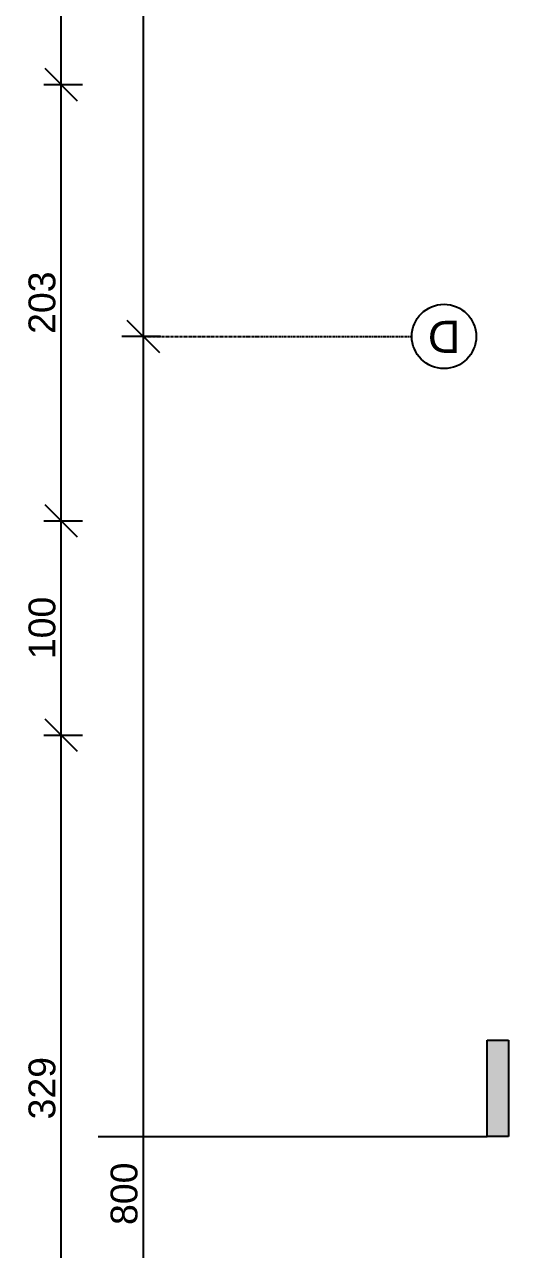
# Model space of a CAD drawing. Extents: x -5566 to 5867, y -120 to 4683.
# Drawn here: x -1916 to -1690, y 1367 to 1939 of the extents above; entities that cross this region are included whole.
import ezdxf

# ---------------------------------------------------------------- set-up
doc = ezdxf.new("R2010")
doc.units = 0
doc.linetypes.add('GRID_LINE', pattern=[2.1, 1.2, -0.3, 0.3, -0.3])
doc.layers.get('0').update_dxf_attribs({"linetype": 'CONTINUOUS'})
doc.layers.get('DEFPOINTS').update_dxf_attribs({"linetype": 'CONTINUOUS'})
for name, color, linetype in [('A-ANNO-DIMS', 211, 'CONTINUOUS'), ('G-ANNO-SYMB', 111, 'CONTINUOUS'), ('S-GRID', 1, 'CONTINUOUS'), ('S-GRID-IDEN', 1, 'CONTINUOUS')]:
    doc.layers.add(name, color=color, linetype=linetype)
doc.styles.add('ARIAL', font='arial.ttf', dxfattribs={"height": 12.5})
doc.styles.add('ARIAL_1', font='arial.ttf', dxfattribs={"height": 15})
doc.dimstyles.new('100_200_2_5MM_ARIAL_CM', dxfattribs={"dimscale": 30.48, "dimtxt": 12.753242, "dimasz": 0.492126, "dimexe": 0.328084, "dimexo": 0.0625, "dimgap": 0.082021, "dimtad": 1, "dimdec": 0, "dimzin": 0, "dimtxsty": 'ARIAL', "dimblk1": 'OBLIQUE', "dimblk2": 'OBLIQUE', "dimsah": 1, "dimcen": 0.09, "dimdle": 0.328084, "dimazin": 3, "dimtfac": 1, "dimtdec": 4, "dimtix": 1, "dimtmove": 0, "dimatfit": 3, "dimtvp": 1, "dimtolj": 1, "dimtzin": 0})

# ---------------------------------------------------------------- blocks, each defined once
blk = doc.blocks.new('GRID_-_AR_GRID_HEAD_-_CIRC')
at = {"layer": 'S-GRID-IDEN'}
blk.add_circle((0, 0), 0.3, dxfattribs=at)
blk = doc.blocks.new('SECTION_-_M_SECTION_TAIL_-')
at = {"layer": 'G-ANNO-SYMB'}
blk.add_hatch(color=256, dxfattribs=at).paths.add_polyline_path([(0, 0.9), (0, 0), (-0.2, 0), (-0.2, 0.9)], flags=0)
for p, q in [((0, 0.9), (-0.2, 0.9)), ((-0.2, 0.9), (-0.2, 0)), ((0, 0), (0, 0.9)), ((-0.2, 0), (0, 0))]:
    blk.add_line(p, q, dxfattribs=at)
blk = doc.blocks.new('_OBLIQUE')
at = {"color": 0, "linetype": 'BYBLOCK'}
blk.add_line((-0.5, -0.5), (0.5, 0.5), dxfattribs=at)
blk = doc.blocks.new('DIMBLOCK61-LEVEL__9_00')
at = {"layer": 'A-ANNO-DIMS', "color": 0}
for p, q in [((-1860.21, 2602.99), (-1860.21, 1782.99)), ((-1852.11, 2592.99), (-1870.21, 2592.99)), ((-1852.11, 1792.99), (-1870.21, 1792.99))]:
    blk.add_line(p, q, dxfattribs=at)
at = {"layer": 'DEFPOINTS', "color": 0}
for p in [(-1850.21, 2592.99), (-1860.21, 1792.99), (-1850.21, 1792.99)]:
    blk.add_point(p, dxfattribs=at)
at = {"layer": 'A-ANNO-DIMS', "color": 0, "xscale": 15, "yscale": 15, "zscale": 15}
for p, rotation in [((-1860.21, 2592.99), 90), ((-1860.21, 1792.99), 270)]:
    blk.add_blockref('_OBLIQUE', p, dxfattribs=dict(at, rotation=rotation))
at = {"layer": 'A-ANNO-DIMS', "color": 0, "insert": (-1869.09, 2192.99), "char_height": 12.5, "width": 34.6103, "attachment_point": 5, "rotation": 90, "style": 'ARIAL'}
blk.add_mtext('\\A1;800', dxfattribs=at)
blk = doc.blocks.new('DIMBLOCK62-LEVEL__9_00')
at = {"layer": 'A-ANNO-DIMS', "color": 0}
for p, q in [((-1860.21, 1802.99), (-1860.21, 982.99)), ((-1852.11, 1792.99), (-1870.21, 1792.99)), ((-1852.11, 992.99), (-1870.21, 992.99))]:
    blk.add_line(p, q, dxfattribs=at)
at = {"layer": 'DEFPOINTS', "color": 0}
for p in [(-1850.21, 1792.99), (-1860.21, 992.99), (-1850.21, 992.99)]:
    blk.add_point(p, dxfattribs=at)
at = {"layer": 'A-ANNO-DIMS', "color": 0, "xscale": 15, "yscale": 15, "zscale": 15}
for p, rotation in [((-1860.21, 1792.99), 90), ((-1860.21, 992.99), 270)]:
    blk.add_blockref('_OBLIQUE', p, dxfattribs=dict(at, rotation=rotation))
at = {"layer": 'A-ANNO-DIMS', "color": 0, "insert": (-1869.09, 1392.99), "char_height": 12.5, "width": 34.6103, "attachment_point": 5, "rotation": 90, "style": 'ARIAL'}
blk.add_mtext('\\A1;800', dxfattribs=at)
blk = doc.blocks.new('DIMBLOCK233-LEVEL__9_00')
at = {"layer": 'A-ANNO-DIMS', "color": 0}
for p, q in [((-1898.49, 1267.49), (-1898.49, 1616.99)), ((-1906.58, 1606.99), (-1888.49, 1606.99)), ((-1906.58, 1277.49), (-1888.49, 1277.49))]:
    blk.add_line(p, q, dxfattribs=at)
at = {"layer": 'DEFPOINTS', "color": 0}
for p in [(-1908.49, 1606.99), (-1898.49, 1606.99), (-1908.49, 1277.49)]:
    blk.add_point(p, dxfattribs=at)
at = {"layer": 'A-ANNO-DIMS', "color": 0, "xscale": 15, "yscale": 15, "zscale": 15}
for p, rotation in [((-1898.49, 1606.99), 90), ((-1898.49, 1277.49), 270)]:
    blk.add_blockref('_OBLIQUE', p, dxfattribs=dict(at, rotation=rotation))
at = {"layer": 'A-ANNO-DIMS', "color": 0, "insert": (-1907.37, 1442.24), "char_height": 12.5, "width": 34.6103, "attachment_point": 5, "rotation": 90, "style": 'ARIAL'}
blk.add_mtext('\\A1;329', dxfattribs=at)
blk = doc.blocks.new('DIMBLOCK234-LEVEL__9_00')
at = {"layer": 'A-ANNO-DIMS', "color": 0}
for p, q in [((-1898.49, 1596.99), (-1898.49, 1716.99)), ((-1906.58, 1706.99), (-1888.49, 1706.99)), ((-1906.58, 1606.99), (-1888.49, 1606.99))]:
    blk.add_line(p, q, dxfattribs=at)
at = {"layer": 'DEFPOINTS', "color": 0}
for p in [(-1908.49, 1706.99), (-1898.49, 1706.99), (-1908.49, 1606.99)]:
    blk.add_point(p, dxfattribs=at)
at = {"layer": 'A-ANNO-DIMS', "color": 0, "xscale": 15, "yscale": 15, "zscale": 15}
for p, rotation in [((-1898.49, 1706.99), 90), ((-1898.49, 1606.99), 270)]:
    blk.add_blockref('_OBLIQUE', p, dxfattribs=dict(at, rotation=rotation))
at = {"layer": 'A-ANNO-DIMS', "color": 0, "insert": (-1907.37, 1656.99), "char_height": 12.5, "width": 34.6103, "attachment_point": 5, "rotation": 90, "style": 'ARIAL'}
blk.add_mtext('\\A1;100', dxfattribs=at)
blk = doc.blocks.new('DIMBLOCK235-LEVEL__9_00')
at = {"layer": 'A-ANNO-DIMS', "color": 0}
for p, q in [((-1898.49, 1696.99), (-1898.49, 1920.49)), ((-1906.58, 1910.49), (-1888.49, 1910.49)), ((-1906.58, 1706.99), (-1888.49, 1706.99))]:
    blk.add_line(p, q, dxfattribs=at)
at = {"layer": 'DEFPOINTS', "color": 0}
for p in [(-1908.49, 1910.49), (-1898.49, 1910.49), (-1908.49, 1706.99)]:
    blk.add_point(p, dxfattribs=at)
at = {"layer": 'A-ANNO-DIMS', "color": 0, "xscale": 15, "yscale": 15, "zscale": 15}
for p, rotation in [((-1898.49, 1910.49), 90), ((-1898.49, 1706.99), 270)]:
    blk.add_blockref('_OBLIQUE', p, dxfattribs=dict(at, rotation=rotation))
at = {"layer": 'A-ANNO-DIMS', "color": 0, "insert": (-1907.37, 1808.74), "char_height": 12.5, "width": 34.6103, "attachment_point": 5, "rotation": 90, "style": 'ARIAL'}
blk.add_mtext('\\A1;203', dxfattribs=at)
blk = doc.blocks.new('DIMBLOCK236-LEVEL__9_00')
at = {"layer": 'A-ANNO-DIMS', "color": 0}
for p, q in [((-1898.49, 1900.49), (-1898.49, 2020.49)), ((-1906.58, 2010.49), (-1888.49, 2010.49)), ((-1906.58, 1910.49), (-1888.49, 1910.49))]:
    blk.add_line(p, q, dxfattribs=at)
at = {"layer": 'DEFPOINTS', "color": 0}
for p in [(-1908.49, 2010.49), (-1898.49, 2010.49), (-1908.49, 1910.49)]:
    blk.add_point(p, dxfattribs=at)
at = {"layer": 'A-ANNO-DIMS', "color": 0, "xscale": 15, "yscale": 15, "zscale": 15}
for p, rotation in [((-1898.49, 2010.49), 90), ((-1898.49, 1910.49), 270)]:
    blk.add_blockref('_OBLIQUE', p, dxfattribs=dict(at, rotation=rotation))
at = {"layer": 'A-ANNO-DIMS', "color": 0, "insert": (-1907.37, 1960.49), "char_height": 12.5, "width": 34.6103, "attachment_point": 5, "rotation": 90, "style": 'ARIAL'}
blk.add_mtext('\\A1;100', dxfattribs=at)

msp = doc.modelspace()

# ---------------------------------------------------------------- linework, layer by layer
at = {"layer": 'G-ANNO-SYMB'}
msp.add_line((-1881.26, 1419.65), (-1699.94, 1419.65), dxfattribs=at)
at = {"layer": 'S-GRID', "linetype": 'GRID_LINE'}
msp.add_line((-1860, 1792.99), (-1735, 1792.99), dxfattribs=at)

# ---------------------------------------------------------------- block references
at = {"layer": 'G-ANNO-SYMB', "extrusion": (0, 0, -1), "xscale": 49.99999999999998, "yscale": 49.99999999999998, "zscale": 49.99999999999998}
msp.add_blockref('SECTION_-_M_SECTION_TAIL_-', (1699.94, 1419.65), dxfattribs=at)
at = {"layer": 'S-GRID-IDEN', "xscale": 49.99999999999998, "yscale": 49.99999999999998, "zscale": 49.99999999999998, "rotation": 270}
msp.add_blockref('GRID_-_AR_GRID_HEAD_-_CIRC', (-1720, 1792.99), dxfattribs=at)

# ---------------------------------------------------------------- texts
at = {"layer": 'S-GRID-IDEN', "insert": (-1712.35, 1785.28), "char_height": 15, "width": 18.4388, "attachment_point": 1, "rotation": 180, "style": 'ARIAL_1'}
msp.add_mtext('D', dxfattribs=at)

# ---------------------------------------------------------------- dimensions: what is measured, and where the dimension line sits
at = {"layer": 'A-ANNO-DIMS'}
for base, p1, p2, override, picture, middle in [((-1860.21, 1792.99), (-1850.21, 2592.99), (-1850.21, 1792.99), {"dimpost": '<>', "dimfxl": 800}, 'DIMBLOCK61-LEVEL__9_00', (-1869.09, 2192.99)), ((-1898.49, 2010.49), (-1908.49, 1910.49), (-1908.49, 2010.49), {"dimpost": '<>', "dimfxl": 100}, 'DIMBLOCK236-LEVEL__9_00', (-1907.37, 1960.49)), ((-1898.48665138, 1910.49172688), (-1908.48665138, 1706.99172688), (-1908.48665138, 1910.49172688), {"dimpost": '<>', "dimfxl": 203.5}, 'DIMBLOCK235-LEVEL__9_00', (-1907.37307703, 1808.74172688)), ((-1860.21, 992.99), (-1850.21, 1792.99), (-1850.21, 992.99), {"dimpost": '<>', "dimfxl": 800}, 'DIMBLOCK62-LEVEL__9_00', (-1869.09, 1392.99)), ((-1898.49, 1706.99), (-1908.49, 1606.99), (-1908.49, 1706.99), {"dimpost": '<>', "dimfxl": 100}, 'DIMBLOCK234-LEVEL__9_00', (-1907.37, 1656.99)), ((-1898.48665138, 1606.99172688), (-1908.48665138, 1277.49172688), (-1908.48665138, 1606.99172688), {"dimpost": '<>', "dimfxl": 329.5}, 'DIMBLOCK233-LEVEL__9_00', (-1907.37307703, 1442.24172688))]:
    dim = msp.add_linear_dim(base=base, p1=p1, p2=p2, angle=270, dimstyle='100_200_2_5MM_ARIAL_CM', override=override, dxfattribs=at)
    dim.commit()
    dim.dimension.update_dxf_attribs({"geometry": picture, "text_midpoint": middle})

doc.saveas('drawing.dxf')
